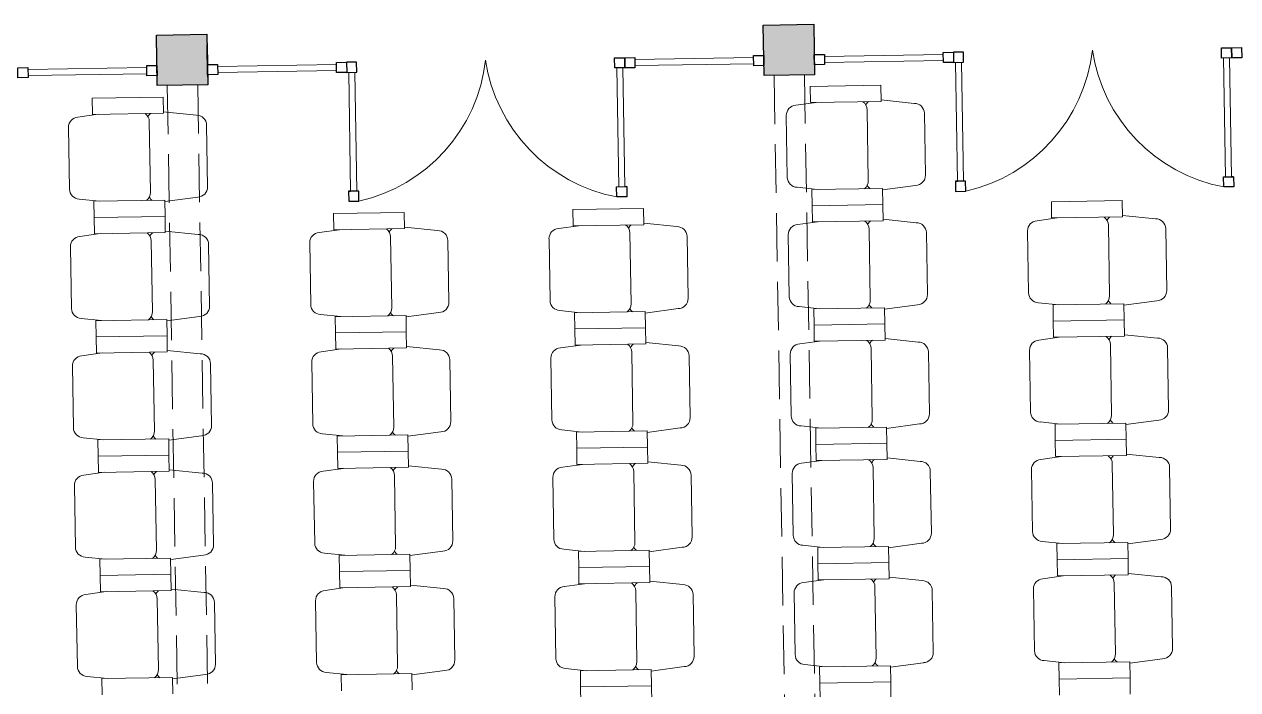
# Model space of a CAD drawing. Header units: metres. Extents: x -71 to 881, y -503 to 661.
# Drawn here: x 200.43 to 206.43, y -209.49 to -206.2 of the extents above; entities that cross this region are included whole.
import ezdxf

# ---------------------------------------------------------------- set-up
doc = ezdxf.new("R2010")
doc.units = ezdxf.units.M
doc.linetypes.add('ACAD_ISO02W100', pattern=[15, 12, -3])
for name, color, linetype, lineweight in [('02. Paredes', 6, 'Continuous', 30), ('03. Esquadria janelas', 2, 'Continuous', 15), ('07. Mobiliário', 51, 'Continuous', 5), ('08. Projeção', 1, 'ACAD_ISO02W100', 5)]:
    doc.layers.add(name, color=color, linetype=linetype, lineweight=lineweight)

msp = doc.modelspace()

# ---------------------------------------------------------------- hatches: boundary and pattern name
at = {"layer": '02. Paredes'}
h = msp.add_hatch(color=256, dxfattribs=at)
h.dxf.hatch_style = 1
h.paths.add_polyline_path([(204.0845, -206.4569), (204.3345, -206.4528), (204.3304, -206.2028), (204.0804, -206.2069)])
h.paths.add_polyline_path([(204.1987, -213.406), (204.4487, -213.4019), (204.4446, -213.1519), (204.1946, -213.156)])
h = msp.add_hatch(color=256, dxfattribs=at)
h.dxf.hatch_style = 1
h.paths.add_polyline_path([(201.0849, -206.5062), (201.3349, -206.5021), (201.3308, -206.2521), (201.0808, -206.2563)])
h.paths.add_polyline_path([(201.1992, -213.4553), (201.4491, -213.4512), (201.445, -213.2012), (201.195, -213.2053)])

# ---------------------------------------------------------------- linework, layer by layer
for p, q in [((201.3316, -206.3021), (201.3349, -206.5021)), ((201.3316, -206.3021), (201.3349, -206.5021)), ((201.3341, -206.4521), (201.3316, -206.3021)), ((201.3324, -206.3521), (201.3349, -206.5021)), ((205.0307, -206.9789), (205.0407, -206.9788)), ((206.4055, -206.9563), (206.3955, -206.9565)), ((202.0311, -207.0282), (202.0411, -207.0281)), ((203.4059, -207.0056), (203.3959, -207.0058)), ((202.0319, -207.0782), (202.0819, -207.0774))]:
    msp.add_line(p, q)
for points in [[(202.0206, -206.3908), (202.0215, -206.4408), (201.9715, -206.4416), (201.9706, -206.3916)], [(202.0715, -206.44), (202.0706, -206.39), (202.0206, -206.3908), (202.0215, -206.4408)], [(201.3832, -206.4013), (201.384, -206.4513), (201.3341, -206.4521), (201.3332, -206.4021)], [(202.0819, -207.0774), (202.0811, -207.0274), (202.0311, -207.0282), (202.0319, -207.0782)]]:
    msp.add_lwpolyline(points, close=True)
for p, q in [((205.0315, -207.0289), (205.0815, -207.0281)), ((206.4064, -207.0063), (206.3564, -207.0071)), ((203.4068, -207.0556), (203.3568, -207.0565))]:
    msp.add_line(p, q, dxfattribs=at)
for points in [[(204.3304, -206.2028), (204.3345, -206.4528), (204.0845, -206.4569), (204.0804, -206.2069)], [(201.3308, -206.2521), (201.3349, -206.5021), (201.0849, -206.5062), (201.0808, -206.2563)], [(206.3459, -206.3697), (206.3451, -206.3197), (206.3951, -206.3189), (206.3959, -206.3689)], [(206.445, -206.3181), (206.4459, -206.3681), (206.3959, -206.3689), (206.3951, -206.3189)], [(203.3463, -206.419), (203.3455, -206.369), (203.3955, -206.3682), (203.3963, -206.4182)], [(203.4454, -206.3674), (203.4463, -206.4174), (203.3963, -206.4182), (203.3955, -206.3682)], [(204.0829, -206.3569), (204.0837, -206.4069), (204.0337, -206.4077), (204.0329, -206.3577)], [(204.3828, -206.352), (204.3836, -206.402), (204.3337, -206.4028), (204.3328, -206.3528)], [(205.0202, -206.3415), (205.0211, -206.3915), (204.9711, -206.3923), (204.9702, -206.3423)], [(205.0711, -206.3907), (205.0702, -206.3407), (205.0202, -206.3415), (205.0211, -206.3915)], [(200.4459, -206.4167), (200.4467, -206.4667), (200.3967, -206.4675), (200.3959, -206.4175)], [(201.0833, -206.4062), (201.0841, -206.4562), (201.0341, -206.4571), (201.0333, -206.4071)], [(205.0815, -207.0281), (205.0807, -206.9781), (205.0307, -206.9789), (205.0315, -207.0289)], [(206.3564, -207.0071), (206.3555, -206.9571), (206.4055, -206.9563), (206.4064, -207.0063)], [(203.3568, -207.0565), (203.3559, -207.0065), (203.4059, -207.0056), (203.4068, -207.0556)]]:
    msp.add_lwpolyline(points, close=True, dxfattribs=at)
at = {"layer": '03. Esquadria janelas'}
for p, q in [((204.033, -206.3677), (203.4456, -206.3774)), ((204.9704, -206.3523), (204.383, -206.362)), ((204.9709, -206.3823), (204.3835, -206.392)), ((205.0707, -206.9783), (205.0611, -206.3909)), ((206.3655, -206.957), (206.3559, -206.3696)), ((206.3955, -206.9565), (206.3859, -206.3691)), ((201.0334, -206.4171), (200.446, -206.4267)), ((201.0339, -206.4471), (200.4465, -206.4567)), ((201.9708, -206.4016), (201.3834, -206.4113)), ((201.9713, -206.4316), (201.3839, -206.4413)), ((202.0411, -207.0281), (202.0315, -206.4407)), ((202.0711, -207.0276), (202.0615, -206.4402)), ((203.3659, -207.0063), (203.3563, -206.4189)), ((203.3959, -207.0058), (203.3863, -206.4184)), ((204.0335, -206.3977), (203.4461, -206.4074)), ((205.0407, -206.9788), (205.0311, -206.3913))]:
    msp.add_line(p, q, dxfattribs=at)
at = {"layer": '07. Mobiliário'}
for p, q in [((204.6621, -206.5042), (204.3121, -206.51)), ((204.3121, -206.51), (204.3134, -206.59)), ((204.6621, -206.5042), (204.6634, -206.5842)), ((201.1139, -206.5626), (200.764, -206.5683)), ((200.764, -206.5683), (200.7653, -206.6483)), ((201.1139, -206.5626), (201.1153, -206.6425)), ((204.3413, -206.5895), (204.2412, -206.6035)), ((204.6634, -206.5842), (204.3134, -206.59)), ((204.594, -206.6254), (204.5998, -206.9753)), ((204.6633, -206.5772), (204.8264, -206.5938)), ((200.7932, -206.6478), (200.693, -206.6619)), ((201.1153, -206.6425), (200.7653, -206.6483)), ((201.0459, -206.6837), (201.0517, -207.0336)), ((201.1151, -206.6355), (201.2783, -206.6522)), ((204.1945, -206.6542), (204.1995, -206.9596)), ((204.8772, -206.643), (204.8823, -206.9484)), ((200.6463, -206.7126), (200.6514, -207.0179)), ((201.3291, -206.7013), (201.3341, -207.0067)), ((204.3483, -207.0195), (204.2478, -207.0087)), ((204.6704, -207.0142), (204.3205, -207.0199)), ((204.3218, -207.0999), (204.3205, -207.0199)), ((204.6704, -207.0142), (204.6718, -207.0941)), ((204.6706, -207.0212), (204.8331, -206.9992)), ((200.8002, -207.0778), (200.6997, -207.0671)), ((201.1223, -207.0725), (200.7724, -207.0782)), ((200.7737, -207.1582), (200.7724, -207.0782)), ((201.1223, -207.0725), (201.1236, -207.1525)), ((201.1224, -207.0795), (201.285, -207.0575)), ((204.6718, -207.0941), (204.3218, -207.0999)), ((204.6718, -207.0941), (204.3218, -207.0999)), ((204.3218, -207.0999), (204.3231, -207.1799)), ((204.6718, -207.0941), (204.6731, -207.1741)), ((205.8545, -207.0747), (205.5045, -207.0805)), ((205.5045, -207.0805), (205.5058, -207.1604)), ((205.8545, -207.0747), (205.8558, -207.1547)), ((201.1236, -207.1525), (200.7737, -207.1582)), ((201.1236, -207.1525), (200.7737, -207.1582)), ((200.7737, -207.1582), (200.775, -207.2382)), ((201.1236, -207.1525), (201.125, -207.2325)), ((202.3063, -207.133), (201.9564, -207.1388)), ((201.9564, -207.1388), (201.9577, -207.2188)), ((202.3063, -207.133), (202.3077, -207.213)), ((203.4891, -207.1136), (203.1391, -207.1193)), ((203.1391, -207.1193), (203.1404, -207.1993)), ((203.4891, -207.1136), (203.4904, -207.1936)), ((204.673, -207.1671), (204.8361, -207.1838)), ((205.5337, -207.16), (205.4336, -207.174)), ((205.8558, -207.1547), (205.5058, -207.1604)), ((205.8557, -207.1477), (206.0188, -207.1643)), ((201.1248, -207.2255), (201.288, -207.2421)), ((201.9856, -207.2183), (201.8855, -207.2323)), ((202.3077, -207.213), (201.9577, -207.2188)), ((202.3075, -207.206), (202.4707, -207.2226)), ((203.1683, -207.1989), (203.0682, -207.2129)), ((203.4904, -207.1936), (203.1404, -207.1993)), ((203.4903, -207.1866), (203.6534, -207.2032)), ((204.351, -207.1794), (204.2509, -207.1934)), ((204.6731, -207.1741), (204.3231, -207.1799)), ((204.6037, -207.2153), (204.6095, -207.5652)), ((205.3869, -207.2247), (205.3919, -207.5301)), ((205.7864, -207.1958), (205.7922, -207.5458)), ((206.0696, -207.2135), (206.0747, -207.5188)), ((200.8029, -207.2378), (200.7027, -207.2518)), ((201.125, -207.2325), (200.775, -207.2382)), ((201.0556, -207.2736), (201.0614, -207.6236)), ((201.8387, -207.283), (201.8438, -207.5884)), ((202.2383, -207.2542), (202.2441, -207.6041)), ((202.5215, -207.2718), (202.5265, -207.5772)), ((203.0215, -207.2636), (203.0265, -207.569)), ((203.421, -207.2347), (203.4268, -207.5847)), ((203.7042, -207.2524), (203.7092, -207.5577)), ((204.2042, -207.2442), (204.2092, -207.5495)), ((204.8869, -207.2329), (204.892, -207.5383)), ((200.656, -207.3025), (200.6611, -207.6078)), ((201.3388, -207.2913), (201.3438, -207.5966)), ((204.6803, -207.6111), (204.8428, -207.5891)), ((205.5407, -207.5899), (205.4402, -207.5792)), ((205.8628, -207.5846), (205.5129, -207.5904)), ((205.5142, -207.6704), (205.5129, -207.5904)), ((205.8628, -207.5846), (205.8642, -207.6646)), ((205.863, -207.5916), (206.0255, -207.5697)), ((201.1321, -207.6694), (201.2947, -207.6474)), ((201.9926, -207.6483), (201.8921, -207.6375)), ((202.3147, -207.643), (201.9648, -207.6487)), ((201.9661, -207.7287), (201.9648, -207.6487)), ((202.3147, -207.643), (202.316, -207.723)), ((202.3148, -207.65), (202.4774, -207.628)), ((203.1753, -207.6288), (203.0748, -207.6181)), ((203.4974, -207.6235), (203.1475, -207.6293)), ((203.1488, -207.7093), (203.1475, -207.6293)), ((203.4974, -207.6235), (203.4988, -207.7035)), ((203.4976, -207.6305), (203.6601, -207.6085)), ((204.358, -207.6094), (204.2575, -207.5987)), ((204.6801, -207.6041), (204.3302, -207.6098)), ((204.3315, -207.6898), (204.3302, -207.6098)), ((204.6801, -207.6041), (204.6815, -207.6841)), ((200.8099, -207.6677), (200.7094, -207.657)), ((201.132, -207.6624), (200.7821, -207.6682)), ((200.7834, -207.7481), (200.7821, -207.6682)), ((201.132, -207.6624), (201.1333, -207.7424)), ((203.4988, -207.7035), (203.1488, -207.7093)), ((203.4988, -207.7035), (203.1488, -207.7093)), ((203.1488, -207.7093), (203.1501, -207.7893)), ((203.4988, -207.7035), (203.5001, -207.7835)), ((204.6815, -207.6841), (204.3315, -207.6898)), ((204.6815, -207.6841), (204.3315, -207.6898)), ((204.3315, -207.6898), (204.3328, -207.7698)), ((204.6815, -207.6841), (204.6828, -207.7641)), ((205.8642, -207.6646), (205.5142, -207.6704)), ((205.8642, -207.6646), (205.5142, -207.6704)), ((205.5142, -207.6704), (205.5155, -207.7504)), ((205.8642, -207.6646), (205.8655, -207.7446)), ((201.1333, -207.7424), (200.7834, -207.7481)), ((201.1333, -207.7424), (200.7834, -207.7481)), ((200.7834, -207.7481), (200.7847, -207.8281)), ((201.1333, -207.7424), (201.1347, -207.8224)), ((202.316, -207.723), (201.9661, -207.7287)), ((202.316, -207.723), (201.9661, -207.7287)), ((201.9661, -207.7287), (201.9674, -207.8087)), ((202.316, -207.723), (202.3174, -207.8029)), ((204.3607, -207.7694), (204.2606, -207.7834)), ((204.6828, -207.7641), (204.3328, -207.7698)), ((204.6827, -207.757), (204.8458, -207.7737)), ((205.5434, -207.7499), (205.4433, -207.7639)), ((205.8655, -207.7446), (205.5155, -207.7504)), ((205.8654, -207.7376), (206.0285, -207.7542)), ((200.8125, -207.8277), (200.7124, -207.8417)), ((201.1347, -207.8224), (200.7847, -207.8281)), ((201.1345, -207.8154), (201.2977, -207.832)), ((201.9953, -207.8082), (201.8951, -207.8222)), ((202.3174, -207.8029), (201.9674, -207.8087)), ((202.3172, -207.7959), (202.4804, -207.8126)), ((203.178, -207.7888), (203.0779, -207.8028)), ((203.5001, -207.7835), (203.1501, -207.7893)), ((203.4307, -207.8246), (203.4365, -208.1746)), ((203.5, -207.7765), (203.6631, -207.7931)), ((204.6134, -207.8052), (204.6192, -208.1552)), ((204.8966, -207.8229), (204.9017, -208.1282)), ((205.3966, -207.8146), (205.4016, -208.12)), ((205.7961, -207.7858), (205.8019, -208.1357)), ((206.0793, -207.8034), (206.0844, -208.1088)), ((201.0653, -207.8635), (201.0711, -208.2135)), ((201.3485, -207.8812), (201.3535, -208.1865)), ((201.8484, -207.873), (201.8535, -208.1783)), ((202.248, -207.8441), (202.2538, -208.194)), ((202.5312, -207.8617), (202.5362, -208.1671)), ((203.0312, -207.8535), (203.0362, -208.1589)), ((203.7139, -207.8423), (203.7189, -208.1476)), ((204.2139, -207.8341), (204.2189, -208.1394)), ((200.6657, -207.8924), (200.6708, -208.1978)), ((204.3677, -208.1993), (204.2672, -208.1886)), ((204.69, -208.201), (204.8525, -208.179)), ((205.5504, -208.1798), (205.4499, -208.1691)), ((205.8725, -208.1746), (205.5226, -208.1803)), ((205.5239, -208.2603), (205.5226, -208.1803)), ((205.8725, -208.1746), (205.8739, -208.2545)), ((205.8727, -208.1816), (206.0352, -208.1596)), ((200.8196, -208.2576), (200.7191, -208.2469)), ((201.1418, -208.2593), (201.3044, -208.2373)), ((202.0023, -208.2382), (201.9018, -208.2275)), ((202.3244, -208.2329), (201.9745, -208.2386)), ((201.9758, -208.3186), (201.9745, -208.2386)), ((202.3244, -208.2329), (202.3257, -208.3129)), ((202.3245, -208.2399), (202.4871, -208.2179)), ((203.185, -208.2187), (203.0845, -208.208)), ((203.5071, -208.2134), (203.1572, -208.2192)), ((203.1585, -208.2992), (203.1572, -208.2192)), ((203.5071, -208.2134), (203.5084, -208.2934)), ((203.5072, -208.2205), (203.6698, -208.1985)), ((204.6898, -208.194), (204.3399, -208.1998)), ((204.3412, -208.2797), (204.3399, -208.1998)), ((204.6898, -208.194), (204.6912, -208.274)), ((201.1417, -208.2523), (200.7918, -208.2581)), ((200.7931, -208.3381), (200.7918, -208.2581)), ((201.1417, -208.2523), (201.143, -208.3323)), ((203.5084, -208.2934), (203.1585, -208.2992)), ((203.5084, -208.2934), (203.1585, -208.2992)), ((203.1585, -208.2992), (203.1598, -208.3792)), ((203.5084, -208.2934), (203.5098, -208.3734)), ((204.6912, -208.274), (204.3412, -208.2797)), ((204.6912, -208.274), (204.3412, -208.2797)), ((204.3412, -208.2797), (204.3425, -208.3597)), ((204.6912, -208.274), (204.6925, -208.354)), ((205.8739, -208.2545), (205.5239, -208.2603)), ((205.8739, -208.2545), (205.5239, -208.2603)), ((205.5239, -208.2603), (205.5252, -208.3403)), ((205.8739, -208.2545), (205.8752, -208.3345)), ((201.143, -208.3323), (200.7931, -208.3381)), ((201.143, -208.3323), (200.7931, -208.3381)), ((200.7931, -208.3381), (200.7944, -208.4181)), ((201.143, -208.3323), (201.1444, -208.4123)), ((202.3257, -208.3129), (201.9758, -208.3186)), ((202.3257, -208.3129), (201.9758, -208.3186)), ((201.9758, -208.3186), (201.9771, -208.3986)), ((202.3257, -208.3129), (202.3271, -208.3929)), ((203.5096, -208.3664), (203.6728, -208.383)), ((204.3704, -208.3593), (204.2703, -208.3733)), ((204.6925, -208.354), (204.3425, -208.3597)), ((204.6924, -208.347), (204.8555, -208.3636)), ((205.5531, -208.3398), (205.453, -208.3538)), ((205.8752, -208.3345), (205.5252, -208.3403)), ((205.8751, -208.3275), (206.0382, -208.3442)), ((200.8222, -208.4176), (200.7221, -208.4316)), ((201.1444, -208.4123), (200.7944, -208.4181)), ((201.1442, -208.4053), (201.3074, -208.4219)), ((202.005, -208.3982), (201.9048, -208.4122)), ((202.3271, -208.3929), (201.9771, -208.3986)), ((202.3269, -208.3859), (202.4901, -208.4025)), ((203.1877, -208.3787), (203.0876, -208.3927)), ((203.5098, -208.3734), (203.1598, -208.3792)), ((203.4404, -208.4146), (203.4462, -208.7645)), ((204.2236, -208.424), (204.2286, -208.7293)), ((204.6231, -208.3951), (204.6289, -208.7451)), ((204.9063, -208.4128), (204.9114, -208.7181)), ((205.4063, -208.4046), (205.4113, -208.7099)), ((205.8058, -208.3757), (205.8116, -208.7256)), ((206.089, -208.3933), (206.0941, -208.6987)), ((200.6754, -208.4823), (200.6805, -208.7877)), ((201.075, -208.4535), (201.0808, -208.8034)), ((201.3582, -208.4711), (201.3632, -208.7765)), ((201.8581, -208.4629), (201.8632, -208.7682)), ((202.2577, -208.434), (202.2635, -208.784)), ((202.5409, -208.4517), (202.5459, -208.757)), ((203.0409, -208.4434), (203.0459, -208.7488)), ((203.7236, -208.4322), (203.7286, -208.7376)), ((203.5169, -208.8104), (203.6795, -208.7884)), ((204.3774, -208.7892), (204.2769, -208.7785)), ((204.6995, -208.7839), (204.3496, -208.7897)), ((204.3509, -208.8697), (204.3496, -208.7897)), ((204.6995, -208.7839), (204.7009, -208.8639)), ((204.6997, -208.7909), (204.8622, -208.7689)), ((205.5601, -208.7698), (205.4596, -208.7591)), ((205.8822, -208.7645), (205.5323, -208.7702)), ((205.5336, -208.8502), (205.5323, -208.7702)), ((205.8822, -208.7645), (205.8836, -208.8445)), ((205.8824, -208.7715), (206.0449, -208.7495)), ((200.8293, -208.8475), (200.7288, -208.8368)), ((201.1514, -208.8422), (200.8015, -208.848)), ((200.8028, -208.928), (200.8015, -208.848)), ((201.1514, -208.8422), (201.1527, -208.9222)), ((201.1515, -208.8493), (201.3141, -208.8273)), ((202.012, -208.8281), (201.9115, -208.8174)), ((202.3341, -208.8228), (201.9842, -208.8286)), ((201.9855, -208.9085), (201.9842, -208.8286)), ((202.3341, -208.8228), (202.3354, -208.9028)), ((202.3342, -208.8298), (202.4968, -208.8078)), ((203.1947, -208.8087), (203.0942, -208.7979)), ((203.5168, -208.8034), (203.1669, -208.8091)), ((203.1682, -208.8891), (203.1669, -208.8091)), ((203.5168, -208.8034), (203.5181, -208.8834)), ((205.8836, -208.8445), (205.5336, -208.8502)), ((205.8836, -208.8445), (205.5336, -208.8502)), ((205.5336, -208.8502), (205.5349, -208.9302)), ((205.8836, -208.8445), (205.8849, -208.9245)), ((202.3354, -208.9028), (201.9855, -208.9085)), ((202.3354, -208.9028), (201.9855, -208.9085)), ((201.9855, -208.9085), (201.9868, -208.9885)), ((202.3354, -208.9028), (202.3368, -208.9828)), ((203.5181, -208.8834), (203.1682, -208.8891)), ((203.5181, -208.8834), (203.1682, -208.8891)), ((203.1682, -208.8891), (203.1695, -208.9691)), ((203.5181, -208.8834), (203.5195, -208.9633)), ((204.7009, -208.8639), (204.3509, -208.8697)), ((204.7009, -208.8639), (204.3509, -208.8697)), ((204.3509, -208.8697), (204.3522, -208.9496)), ((204.7009, -208.8639), (204.7022, -208.9439)), ((201.1527, -208.9222), (200.8028, -208.928)), ((201.1527, -208.9222), (200.8028, -208.928)), ((200.8028, -208.928), (200.8041, -209.008)), ((201.1527, -208.9222), (201.154, -209.0022)), ((203.1974, -208.9686), (203.0973, -208.9826)), ((203.5195, -208.9633), (203.1695, -208.9691)), ((203.5193, -208.9563), (203.6825, -208.973)), ((204.3801, -208.9492), (204.28, -208.9632)), ((204.7022, -208.9439), (204.3522, -208.9496)), ((204.7021, -208.9369), (204.8652, -208.9535)), ((205.5628, -208.9297), (205.4627, -208.9438)), ((205.8849, -208.9245), (205.5349, -208.9302)), ((205.8155, -208.9656), (205.8213, -209.3156)), ((205.8848, -208.9174), (206.0479, -208.9341)), ((200.8319, -209.0075), (200.7318, -209.0215)), ((201.154, -209.0022), (200.8041, -209.008)), ((201.1539, -208.9952), (201.3171, -209.0119)), ((202.0147, -208.9881), (201.9145, -209.0021)), ((202.3368, -208.9828), (201.9868, -208.9885)), ((202.2674, -209.0239), (202.2732, -209.3739)), ((202.3366, -208.9758), (202.4998, -208.9924)), ((203.4501, -209.0045), (203.4559, -209.3544)), ((203.7333, -209.0221), (203.7383, -209.3275)), ((204.2333, -209.0139), (204.2383, -209.3193)), ((204.6328, -208.985), (204.6386, -209.335)), ((204.916, -209.0027), (204.9211, -209.308)), ((205.416, -208.9945), (205.421, -209.2998)), ((206.0987, -208.9832), (206.1038, -209.2886)), ((200.6851, -209.0722), (200.6902, -209.3776)), ((201.0847, -209.0434), (201.0905, -209.3933)), ((201.3679, -209.061), (201.3729, -209.3664)), ((201.8678, -209.0528), (201.8729, -209.3582)), ((202.5506, -209.0416), (202.5556, -209.3469)), ((203.0505, -209.0334), (203.0556, -209.3387)), ((203.2044, -209.3986), (203.1039, -209.3879)), ((203.5266, -209.4003), (203.6892, -209.3783)), ((204.3871, -209.3791), (204.2866, -209.3684)), ((204.7092, -209.3738), (204.3593, -209.3796)), ((204.3606, -209.4596), (204.3593, -209.3796)), ((204.7092, -209.3738), (204.7106, -209.4538)), ((204.7094, -209.3808), (204.8719, -209.3589)), ((205.5698, -209.3597), (205.4693, -209.349)), ((205.8919, -209.3544), (205.542, -209.3601)), ((205.5433, -209.4401), (205.542, -209.3601)), ((205.8919, -209.3544), (205.8933, -209.4344)), ((205.8921, -209.3614), (206.0546, -209.3394)), ((200.839, -209.4375), (200.7385, -209.4267)), ((201.1611, -209.4322), (200.8112, -209.4379)), ((200.8125, -209.5179), (200.8112, -209.4379)), ((201.1611, -209.4322), (201.1624, -209.5122)), ((201.1612, -209.4392), (201.3238, -209.4172)), ((202.0217, -209.418), (201.9212, -209.4073)), ((202.3438, -209.4127), (201.9939, -209.4185)), ((201.9952, -209.4985), (201.9939, -209.4185)), ((202.3438, -209.4127), (202.3451, -209.4927)), ((202.3439, -209.4197), (202.5065, -209.3977)), ((203.5265, -209.3933), (203.1766, -209.399)), ((203.1779, -209.479), (203.1766, -209.399)), ((203.5265, -209.3933), (203.5278, -209.4733)), ((205.8933, -209.4344), (205.5433, -209.4401)), ((205.8933, -209.4344), (205.5433, -209.4401)), ((205.5433, -209.4401), (205.5446, -209.5201)), ((205.8933, -209.4344), (205.8946, -209.5144)), ((203.5278, -209.4733), (203.1779, -209.479)), ((203.5278, -209.4733), (203.1779, -209.479)), ((203.1779, -209.479), (203.1792, -209.559)), ((203.5278, -209.4733), (203.5292, -209.5533)), ((204.7106, -209.4538), (204.3606, -209.4596)), ((204.7106, -209.4538), (204.3606, -209.4596)), ((204.3606, -209.4596), (204.3619, -209.5396)), ((204.7106, -209.4538), (204.7119, -209.5338))]:
    msp.add_line(p, q, dxfattribs=at)
for centre, start, end in [((204.2445, -206.6534), 93.77391, 180.94184), ((204.544, -206.6262), 0.94184, 54.07194), ((204.6316, -206.6247), 127.81174, 150.52992), ((204.8272, -206.6438), 0.94184, 90.94184), ((200.6963, -206.7117), 93.77391, 180.94184), ((200.9959, -206.6845), 0.94184, 54.07194), ((201.0834, -206.6831), 127.81174, 150.52992), ((201.2791, -206.7022), 0.94184, 90.94184), ((204.2495, -206.9588), 180.94184, 268.10978), ((204.5498, -206.9761), 307.81174, 0.94184), ((204.8323, -206.9492), 270.94184, 0.94184), ((200.7014, -207.0171), 180.94184, 268.10978), ((201.0017, -207.0345), 307.81174, 0.94184), ((201.2841, -207.0075), 270.94184, 0.94184), ((204.6373, -206.9747), 211.35376, 234.07194), ((201.0892, -207.033), 211.35376, 234.07194), ((205.7365, -207.1967), 0.94184, 54.07194), ((205.824, -207.1952), 127.81174, 150.52992), ((206.0196, -207.2143), 0.94184, 90.94184), ((202.1883, -207.255), 0.94184, 54.07194), ((202.2758, -207.2536), 127.81174, 150.52992), ((202.4715, -207.2726), 0.94184, 90.94184), ((203.0714, -207.2628), 93.77391, 180.94184), ((203.371, -207.2355), 0.94184, 54.07194), ((203.4585, -207.2341), 127.81174, 150.52992), ((203.6542, -207.2532), 0.94184, 90.94184), ((204.2542, -207.2433), 93.77391, 180.94184), ((204.5537, -207.2161), 0.94184, 54.07194), ((204.6412, -207.2147), 127.81174, 150.52992), ((204.8369, -207.2338), 0.94184, 90.94184), ((205.4369, -207.2239), 93.77391, 180.94184), ((200.706, -207.3017), 93.77391, 180.94184), ((201.0056, -207.2744), 0.94184, 54.07194), ((201.0931, -207.273), 127.81174, 150.52992), ((201.2888, -207.2921), 0.94184, 90.94184), ((201.8887, -207.2822), 93.77391, 180.94184), ((205.4419, -207.5292), 180.94184, 268.10978), ((206.0247, -207.5197), 270.94184, 0.94184), ((201.8938, -207.5876), 180.94184, 268.10978), ((202.4765, -207.578), 270.94184, 0.94184), ((203.0765, -207.5681), 180.94184, 268.10978), ((203.3768, -207.5855), 307.81174, 0.94184), ((203.6593, -207.5585), 270.94184, 0.94184), ((204.2592, -207.5487), 180.94184, 268.10978), ((204.5595, -207.5661), 307.81174, 0.94184), ((204.647, -207.5646), 211.35376, 234.07194), ((204.842, -207.5391), 270.94184, 0.94184), ((205.7422, -207.5466), 307.81174, 0.94184), ((205.8297, -207.5452), 211.35376, 234.07194), ((200.7111, -207.607), 180.94184, 268.10978), ((201.0114, -207.6244), 307.81174, 0.94184), ((201.0989, -207.6229), 211.35376, 234.07194), ((201.2938, -207.5974), 270.94184, 0.94184), ((202.1941, -207.6049), 307.81174, 0.94184), ((202.2816, -207.6035), 211.35376, 234.07194), ((203.4643, -207.5841), 211.35376, 234.07194), ((204.5634, -207.806), 0.94184, 54.07194), ((204.6509, -207.8046), 127.81174, 150.52992), ((205.4466, -207.8138), 93.77391, 180.94184), ((205.7462, -207.7866), 0.94184, 54.07194), ((205.8337, -207.7851), 127.81174, 150.52992), ((206.0293, -207.8042), 0.94184, 90.94184), ((201.0153, -207.8644), 0.94184, 54.07194), ((201.1028, -207.8629), 127.81174, 150.52992), ((201.8984, -207.8721), 93.77391, 180.94184), ((202.198, -207.8449), 0.94184, 54.07194), ((202.2855, -207.8435), 127.81174, 150.52992), ((202.4812, -207.8626), 0.94184, 90.94184), ((203.0811, -207.8527), 93.77391, 180.94184), ((203.3807, -207.8255), 0.94184, 54.07194), ((203.4682, -207.824), 127.81174, 150.52992), ((203.6639, -207.8431), 0.94184, 90.94184), ((204.2639, -207.8333), 93.77391, 180.94184), ((204.8466, -207.8237), 0.94184, 90.94184), ((200.7157, -207.8916), 93.77391, 180.94184), ((201.2985, -207.882), 0.94184, 90.94184), ((204.8517, -208.129), 270.94184, 0.94184), ((205.4516, -208.1192), 180.94184, 268.10978), ((206.0344, -208.1096), 270.94184, 0.94184), ((201.3035, -208.1874), 270.94184, 0.94184), ((201.9035, -208.1775), 180.94184, 268.10978), ((202.4862, -208.1679), 270.94184, 0.94184), ((203.0862, -208.158), 180.94184, 268.10978), ((203.3865, -208.1754), 307.81174, 0.94184), ((203.669, -208.1485), 270.94184, 0.94184), ((204.2689, -208.1386), 180.94184, 268.10978), ((204.5692, -208.156), 307.81174, 0.94184), ((204.6567, -208.1545), 211.35376, 234.07194), ((205.7519, -208.1365), 307.81174, 0.94184), ((205.8394, -208.1351), 211.35376, 234.07194), ((200.7208, -208.1969), 180.94184, 268.10978), ((201.0211, -208.2143), 307.81174, 0.94184), ((201.1086, -208.2129), 211.35376, 234.07194), ((202.2038, -208.1949), 307.81174, 0.94184), ((202.2913, -208.1934), 211.35376, 234.07194), ((203.474, -208.174), 211.35376, 234.07194), ((204.5731, -208.3959), 0.94184, 54.07194), ((204.6606, -208.3945), 127.81174, 150.52992), ((204.8563, -208.4136), 0.94184, 90.94184), ((205.4563, -208.4037), 93.77391, 180.94184), ((205.7559, -208.3765), 0.94184, 54.07194), ((205.8434, -208.3751), 127.81174, 150.52992), ((206.039, -208.3941), 0.94184, 90.94184), ((201.025, -208.4543), 0.94184, 54.07194), ((201.1125, -208.4528), 127.81174, 150.52992), ((201.3082, -208.4719), 0.94184, 90.94184), ((201.9081, -208.4621), 93.77391, 180.94184), ((202.2077, -208.4348), 0.94184, 54.07194), ((202.2952, -208.4334), 127.81174, 150.52992), ((202.4909, -208.4525), 0.94184, 90.94184), ((203.0908, -208.4426), 93.77391, 180.94184), ((203.3904, -208.4154), 0.94184, 54.07194), ((203.4779, -208.4139), 127.81174, 150.52992), ((203.6736, -208.433), 0.94184, 90.94184), ((204.2736, -208.4232), 93.77391, 180.94184), ((200.7254, -208.4815), 93.77391, 180.94184), ((204.2786, -208.7285), 180.94184, 268.10978), ((204.8614, -208.7189), 270.94184, 0.94184), ((205.4613, -208.7091), 180.94184, 268.10978), ((205.7616, -208.7265), 307.81174, 0.94184), ((206.0441, -208.6995), 270.94184, 0.94184), ((200.7305, -208.7869), 180.94184, 268.10978), ((201.3132, -208.7773), 270.94184, 0.94184), ((201.9132, -208.7674), 180.94184, 268.10978), ((202.2135, -208.7848), 307.81174, 0.94184), ((202.4959, -208.7578), 270.94184, 0.94184), ((203.0959, -208.748), 180.94184, 268.10978), ((203.3962, -208.7653), 307.81174, 0.94184), ((203.4837, -208.7639), 211.35376, 234.07194), ((203.6787, -208.7384), 270.94184, 0.94184), ((204.5789, -208.7459), 307.81174, 0.94184), ((204.6664, -208.7445), 211.35376, 234.07194), ((205.8491, -208.725), 211.35376, 234.07194), ((201.0308, -208.8042), 307.81174, 0.94184), ((201.1183, -208.8028), 211.35376, 234.07194), ((202.301, -208.7833), 211.35376, 234.07194), ((203.4001, -209.0053), 0.94184, 54.07194), ((203.4876, -209.0039), 127.81174, 150.52992), ((204.2832, -209.0131), 93.77391, 180.94184), ((204.5828, -208.9859), 0.94184, 54.07194), ((204.6703, -208.9844), 127.81174, 150.52992), ((204.866, -209.0035), 0.94184, 90.94184), ((205.466, -208.9937), 93.77391, 180.94184), ((205.7655, -208.9664), 0.94184, 54.07194), ((205.853, -208.965), 127.81174, 150.52992), ((206.0487, -208.9841), 0.94184, 90.94184), ((200.7351, -209.0714), 93.77391, 180.94184), ((201.0347, -209.0442), 0.94184, 54.07194), ((201.1222, -209.0428), 127.81174, 150.52992), ((201.3179, -209.0618), 0.94184, 90.94184), ((201.9178, -209.052), 93.77391, 180.94184), ((202.2174, -209.0247), 0.94184, 54.07194), ((202.3049, -209.0233), 127.81174, 150.52992), ((202.5006, -209.0424), 0.94184, 90.94184), ((203.1005, -209.0325), 93.77391, 180.94184), ((203.6833, -209.023), 0.94184, 90.94184), ((203.6884, -209.3283), 270.94184, 0.94184), ((204.2883, -209.3184), 180.94184, 268.10978), ((204.8711, -209.3089), 270.94184, 0.94184), ((205.471, -209.299), 180.94184, 268.10978), ((205.7713, -209.3164), 307.81174, 0.94184), ((206.0538, -209.2894), 270.94184, 0.94184), ((200.7401, -209.3768), 180.94184, 268.10978), ((201.3229, -209.3672), 270.94184, 0.94184), ((201.9229, -209.3573), 180.94184, 268.10978), ((202.2232, -209.3747), 307.81174, 0.94184), ((202.5056, -209.3478), 270.94184, 0.94184), ((203.1056, -209.3379), 180.94184, 268.10978), ((203.4059, -209.3553), 307.81174, 0.94184), ((203.4934, -209.3538), 211.35376, 234.07194), ((204.5886, -209.3358), 307.81174, 0.94184), ((204.6761, -209.3344), 211.35376, 234.07194), ((205.8588, -209.3149), 211.35376, 234.07194), ((201.0405, -209.3941), 307.81174, 0.94184), ((201.128, -209.3927), 211.35376, 234.07194), ((202.3107, -209.3733), 211.35376, 234.07194)]:
    msp.add_arc(centre, 0.05, start, end, dxfattribs=at)
at = {"layer": '08. Projeção', "ltscale": 0.02}
for points in [[(201.2849, -206.5029), (201.395, -213.202), (201.245, -213.2045), (201.1349, -206.5054)], [(204.2845, -206.4536), (204.3946, -213.1527), (204.2446, -213.1552), (204.1345, -206.4561)]]:
    msp.add_lwpolyline(points, close=True, dxfattribs=at)
at = {"layer": '08. Projeção'}
for centre, start, end in [((204.9039, -206.239), 282.68377, 353.52207), ((206.5079, -206.2126), 188.36161, 259.19991), ((201.9043, -206.2883), 282.68377, 353.52207), ((203.5083, -206.2619), 188.36161, 259.19991)]:
    msp.add_arc(centre, 0.8089, start, end, dxfattribs=at)

doc.saveas('drawing.dxf')
